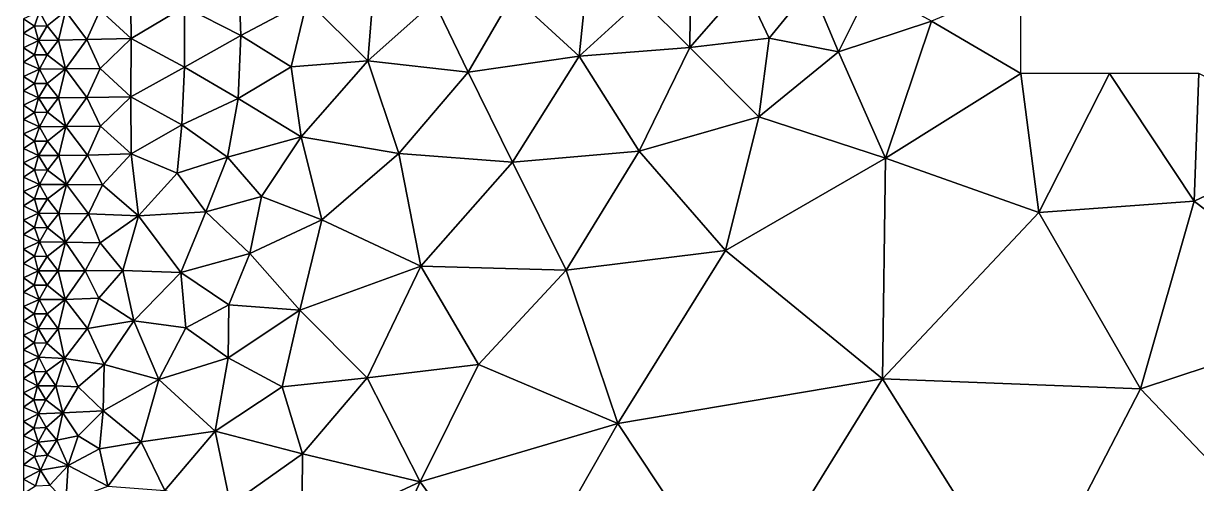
# Model space of a CAD drawing. Header units: metres. Extents: x 1 to 72, y -280 to 0.
# Drawn here: x 1 to 17.47, y -18.25 to -11.8 of the extents above; entities that cross this region are included whole.
import ezdxf

# ---------------------------------------------------------------- set-up
doc = ezdxf.new("R2010")
doc.units = ezdxf.units.M

msp = doc.modelspace()

# ---------------------------------------------------------------- linework, layer by layer
at = {"layer": 'layer', "color": 0}
for points in [[(7.86816, -11.4021), (8.80203, -12.2556), (8.93756, -10.9489)], [(8.80203, -12.2556), (9.6769, -11.457), (8.93756, -10.9489)], [(2.5019, -11.1869), (2.07628, -11.6124), (2.51162, -12.0094)], [(2.5019, -11.1869), (2.51162, -12.0094), (3.2601, -11.5656)], [(4.01795, -11.0722), (3.2601, -11.5656), (4.05176, -11.9682)], [(4.05176, -11.9682), (4.98213, -11.4772), (4.01795, -11.0722)], [(5.83648, -12.3191), (5.91466, -11.3374), (4.98213, -11.4772)], [(5.83648, -12.3191), (6.76668, -11.4953), (5.91466, -11.3374)], [(9.6769, -11.457), (10.3545, -12.1364), (10.3629, -11.2191)], [(10.3545, -12.1364), (11.1186, -11.2589), (10.3629, -11.2191)], [(10.3545, -12.1364), (11.4691, -12.0025), (11.1186, -11.2589)], [(11.4691, -12.0025), (12.0565, -11.2799), (11.1186, -11.2589)], [(11.4691, -12.0025), (12.4392, -12.1942), (12.0565, -11.2799)], [(12.4392, -12.1942), (12.8922, -11.2929), (12.0565, -11.2799)], [(12.4392, -12.1942), (13.7475, -11.7647), (12.8922, -11.2929)], [(15, -12.5), (15, -11.2354), (13.7475, -11.7647)], [(4.05176, -11.9682), (4.75952, -12.4052), (4.98213, -11.4772)], [(4.75952, -12.4052), (5.83648, -12.3191), (4.98213, -11.4772)], [(5.83648, -12.3191), (7.24157, -12.4812), (6.76668, -11.4953)], [(7.24157, -12.4812), (7.86816, -11.4021), (6.76668, -11.4953)], [(7.24157, -12.4812), (8.80203, -12.2556), (7.86816, -11.4021)], [(8.80203, -12.2556), (10.3545, -12.1364), (9.6769, -11.457)], [(1.22372, -11.6301), (1, -11.7339), (1.15362, -11.8333)], [(1.22372, -11.6301), (1.15362, -11.8333), (1.33421, -11.8311)], [(1.22372, -11.6301), (1.33421, -11.8311), (1.59089, -11.6237)], [(1.59089, -11.6237), (1.33421, -11.8311), (1.4921, -12.0315)], [(1.59089, -11.6237), (1.4921, -12.0315), (1.89031, -12.0241)], [(1.59089, -11.6237), (1.89031, -12.0241), (2.07628, -11.6124)], [(2.07628, -11.6124), (1.89031, -12.0241), (2.51162, -12.0094)], [(3.2601, -11.5656), (2.51162, -12.0094), (3.26275, -12.4101)], [(3.2601, -11.5656), (3.26275, -12.4101), (4.05176, -11.9682)], [(1, -11.7339), (1, -11.9355), (1.15362, -11.8333)], [(1.15362, -11.8333), (1, -11.9355), (1.20979, -12.0345)], [(1.15362, -11.8333), (1.20979, -12.0345), (1.33421, -11.8311)], [(1.33421, -11.8311), (1.20979, -12.0345), (1.4921, -12.0315)], [(13.1032, -13.6874), (13.7475, -11.7647), (12.4392, -12.1942)], [(15, -12.5), (13.7475, -11.7647), (13.1032, -13.6874)], [(1, -11.9355), (1, -12.1371), (1.20979, -12.0345)], [(1.89031, -12.0241), (2.07884, -12.4274), (2.51162, -12.0094)], [(2.51162, -12.0094), (2.07884, -12.4274), (2.50875, -12.8256)], [(2.51162, -12.0094), (2.50875, -12.8256), (3.26275, -12.4101)], [(4.01251, -12.8485), (4.05176, -11.9682), (3.26275, -12.4101)], [(4.01251, -12.8485), (4.75952, -12.4052), (4.05176, -11.9682)], [(11.3222, -13.107), (11.4691, -12.0025), (10.3545, -12.1364)], [(11.3222, -13.107), (12.4392, -12.1942), (11.4691, -12.0025)], [(1.20979, -12.0345), (1, -12.1371), (1.15378, -12.2369)], [(1, -12.1371), (1, -12.3387), (1.15378, -12.2369)], [(1.20979, -12.0345), (1.15378, -12.2369), (1.33459, -12.2354)], [(1.20979, -12.0345), (1.33459, -12.2354), (1.4921, -12.0315)], [(1.4921, -12.0315), (1.33459, -12.2354), (1.59235, -12.4343)], [(1.4921, -12.0315), (1.59235, -12.4343), (1.89031, -12.0241)], [(1.89031, -12.0241), (1.59235, -12.4343), (2.07884, -12.4274)], [(8.80203, -12.2556), (9.64405, -13.5888), (10.3545, -12.1364)], [(9.64405, -13.5888), (11.3222, -13.107), (10.3545, -12.1364)], [(1.15378, -12.2369), (1, -12.3387), (1.22422, -12.438)], [(1, -12.3387), (1, -12.5403), (1.22422, -12.438)], [(1.15378, -12.2369), (1.22422, -12.438), (1.33459, -12.2354)], [(1.33459, -12.2354), (1.22422, -12.438), (1.59235, -12.4343)], [(4.9004, -13.3871), (5.83648, -12.3191), (4.75952, -12.4052)], [(6.27166, -13.6229), (5.83648, -12.3191), (4.9004, -13.3871)], [(6.27166, -13.6229), (7.24157, -12.4812), (5.83648, -12.3191)], [(7.86403, -13.7432), (8.80203, -12.2556), (7.24157, -12.4812)], [(7.86403, -13.7432), (9.64405, -13.5888), (8.80203, -12.2556)], [(13.1032, -13.6874), (12.4392, -12.1942), (11.3222, -13.107)], [(1.22422, -12.438), (1, -12.5403), (1.15387, -12.6404)], [(1.22422, -12.438), (1.15387, -12.6404), (1.33478, -12.6392)], [(1.22422, -12.438), (1.33478, -12.6392), (1.59235, -12.4343)], [(1.59235, -12.4343), (1.33478, -12.6392), (1.49288, -12.8401)], [(1.59235, -12.4343), (1.49288, -12.8401), (1.89101, -12.8353)], [(1.59235, -12.4343), (1.89101, -12.8353), (2.07884, -12.4274)], [(2.07884, -12.4274), (1.89101, -12.8353), (2.50875, -12.8256)], [(3.26275, -12.4101), (2.50875, -12.8256), (3.22163, -13.2191)], [(3.22163, -13.2191), (4.01251, -12.8485), (3.26275, -12.4101)], [(4.9004, -13.3871), (4.75952, -12.4052), (4.01251, -12.8485)], [(6.27166, -13.6229), (7.86403, -13.7432), (7.24157, -12.4812)], [(15.254, -14.4477), (15, -12.5), (13.1032, -13.6874)], [(16.246, -12.5), (15, -12.5), (15.254, -14.4477)], [(17.4345, -14.2867), (16.246, -12.5), (15.254, -14.4477)], [(17.5, -12.5), (16.246, -12.5), (17.4345, -14.2867)], [(17.5, -12.5), (17.4345, -14.2867), (19.3291, -13.395)], [(1, -12.5403), (1, -12.7419), (1.15387, -12.6404)], [(1.15387, -12.6404), (1, -12.7419), (1.21014, -12.8418)], [(1.15387, -12.6404), (1.21014, -12.8418), (1.33478, -12.6392)], [(1.33478, -12.6392), (1.21014, -12.8418), (1.49288, -12.8401)], [(1, -12.7419), (1, -12.9435), (1.21014, -12.8418)], [(1.21014, -12.8418), (1, -12.9435), (1.15408, -13.0439)], [(1.21014, -12.8418), (1.15408, -13.0439), (1.33524, -13.0431)], [(1.21014, -12.8418), (1.33524, -13.0431), (1.49288, -12.8401)], [(1.49288, -12.8401), (1.33524, -13.0431), (1.59424, -13.2431)], [(1.49288, -12.8401), (1.59424, -13.2431), (1.89101, -12.8353)], [(1.89101, -12.8353), (1.59424, -13.2431), (2.08049, -13.2368)], [(1.89101, -12.8353), (2.08049, -13.2368), (2.50875, -12.8256)], [(2.50875, -12.8256), (2.08049, -13.2368), (2.51246, -13.6274)], [(2.50875, -12.8256), (2.51246, -13.6274), (3.22163, -13.2191)], [(1, -12.9435), (1, -13.1452), (1.15408, -13.0439)], [(3.8663, -13.6739), (4.01251, -12.8485), (3.22163, -13.2191)], [(3.8663, -13.6739), (4.9004, -13.3871), (4.01251, -12.8485)], [(1.15408, -13.0439), (1, -13.1452), (1.22489, -13.2452)], [(1, -13.1452), (1, -13.3468), (1.22489, -13.2452)], [(1.15408, -13.0439), (1.22489, -13.2452), (1.33524, -13.0431)], [(1.33524, -13.0431), (1.22489, -13.2452), (1.59424, -13.2431)], [(10.8546, -14.9789), (11.3222, -13.107), (9.64405, -13.5888)], [(10.8546, -14.9789), (13.1032, -13.6874), (11.3222, -13.107)], [(1.22489, -13.2452), (1, -13.3468), (1.15448, -13.4475)], [(1.22489, -13.2452), (1.15448, -13.4475), (1.33617, -13.447)], [(1.22489, -13.2452), (1.33617, -13.447), (1.59424, -13.2431)], [(1.59424, -13.2431), (1.33617, -13.447), (1.49632, -13.6493)], [(1.59424, -13.2431), (1.49632, -13.6493), (1.89829, -13.6459)], [(1.59424, -13.2431), (1.89829, -13.6459), (2.08049, -13.2368)], [(2.08049, -13.2368), (1.89829, -13.6459), (2.51246, -13.6274)], [(3.22163, -13.2191), (2.51246, -13.6274), (3.15577, -13.8959)], [(3.15577, -13.8959), (3.8663, -13.6739), (3.22163, -13.2191)], [(1, -13.3468), (1, -13.5484), (1.15448, -13.4475)], [(1.15448, -13.4475), (1, -13.5484), (1.21149, -13.6494)], [(1.15448, -13.4475), (1.21149, -13.6494), (1.33617, -13.447)], [(1.33617, -13.447), (1.21149, -13.6494), (1.49632, -13.6493)], [(4.3395, -14.2216), (4.9004, -13.3871), (3.8663, -13.6739)], [(4.3395, -14.2216), (5.19052, -14.5515), (4.9004, -13.3871)], [(5.19052, -14.5515), (6.27166, -13.6229), (4.9004, -13.3871)], [(19.3291, -13.395), (17.4345, -14.2867), (19.5992, -15.9593)], [(1, -13.5484), (1, -13.75), (1.21149, -13.6494)], [(1.21149, -13.6494), (1, -13.75), (1.15529, -13.8514)], [(1.21149, -13.6494), (1.15529, -13.8514), (1.33822, -13.852)], [(1.21149, -13.6494), (1.33822, -13.852), (1.49632, -13.6493)], [(1.49632, -13.6493), (1.33822, -13.852), (1.60202, -14.0559)], [(1.49632, -13.6493), (1.60202, -14.0559), (1.89829, -13.6459)], [(1.89829, -13.6459), (1.60202, -14.0559), (2.10762, -14.0597)], [(1.89829, -13.6459), (2.10762, -14.0597), (2.51246, -13.6274)], [(2.51246, -13.6274), (2.10762, -14.0597), (2.61542, -14.4939)], [(2.51246, -13.6274), (2.61542, -14.4939), (3.15577, -13.8959)], [(5.19052, -14.5515), (6.57713, -15.1989), (6.27166, -13.6229)], [(6.57713, -15.1989), (7.86403, -13.7432), (6.27166, -13.6229)], [(8.6166, -15.2583), (9.64405, -13.5888), (7.86403, -13.7432)], [(8.6166, -15.2583), (10.8546, -14.9789), (9.64405, -13.5888)], [(1, -13.75), (1, -13.9516), (1.15529, -13.8514)], [(3.56035, -14.4394), (3.8663, -13.6739), (3.15577, -13.8959)], [(3.56035, -14.4394), (4.3395, -14.2216), (3.8663, -13.6739)], [(6.57713, -15.1989), (8.6166, -15.2583), (7.86403, -13.7432)], [(13.0579, -16.781), (13.1032, -13.6874), (10.8546, -14.9789)], [(15.254, -14.4477), (13.1032, -13.6874), (13.0579, -16.781)], [(1.15529, -13.8514), (1, -13.9516), (1.22707, -14.0537)], [(1, -13.9516), (1, -14.1532), (1.22707, -14.0537)], [(1.15529, -13.8514), (1.22707, -14.0537), (1.33822, -13.852)], [(1.33822, -13.852), (1.22707, -14.0537), (1.60202, -14.0559)], [(2.61542, -14.4939), (3.56035, -14.4394), (3.15577, -13.8959)], [(1.22707, -14.0537), (1, -14.1532), (1.15541, -14.2552)], [(1, -14.1532), (1, -14.3548), (1.15541, -14.2552)], [(1.22707, -14.0537), (1.15541, -14.2552), (1.33873, -14.2566)], [(1.22707, -14.0537), (1.33873, -14.2566), (1.60202, -14.0559)], [(1.60202, -14.0559), (1.33873, -14.2566), (1.49844, -14.4607)], [(1.60202, -14.0559), (1.49844, -14.4607), (1.91447, -14.4683)], [(1.60202, -14.0559), (1.91447, -14.4683), (2.10762, -14.0597)], [(2.10762, -14.0597), (1.91447, -14.4683), (2.61542, -14.4939)], [(1.15541, -14.2552), (1, -14.3548), (1.21177, -14.4575)], [(1.15541, -14.2552), (1.21177, -14.4575), (1.33873, -14.2566)], [(1.33873, -14.2566), (1.21177, -14.4575), (1.49844, -14.4607)], [(4.17577, -15.0208), (4.3395, -14.2216), (3.56035, -14.4394)], [(4.17577, -15.0208), (5.19052, -14.5515), (4.3395, -14.2216)], [(17.4345, -14.2867), (15.254, -14.4477), (16.679, -16.9184)], [(17.4345, -14.2867), (16.679, -16.9184), (19.5992, -15.9593)], [(1, -14.3548), (1, -14.5565), (1.21177, -14.4575)], [(1.21177, -14.4575), (1, -14.5565), (1.15419, -14.6586)], [(1.21177, -14.4575), (1.15419, -14.6586), (1.33578, -14.6604)], [(1.21177, -14.4575), (1.33578, -14.6604), (1.49844, -14.4607)], [(1.49844, -14.4607), (1.33578, -14.6604), (1.59108, -14.8643)], [(1.49844, -14.4607), (1.59108, -14.8643), (1.91447, -14.4683)], [(1.91447, -14.4683), (1.59108, -14.8643), (2.07535, -14.8721)], [(1.91447, -14.4683), (2.07535, -14.8721), (2.61542, -14.4939)], [(3.20764, -15.2908), (3.56035, -14.4394), (2.61542, -14.4939)], [(3.20764, -15.2908), (4.17577, -15.0208), (3.56035, -14.4394)], [(13.0579, -16.781), (16.679, -16.9184), (15.254, -14.4477)], [(1, -14.5565), (1, -14.7581), (1.15419, -14.6586)], [(2.61542, -14.4939), (2.07535, -14.8721), (2.39464, -15.2612)], [(2.61542, -14.4939), (2.39464, -15.2612), (3.20764, -15.2908)], [(4.87831, -15.8158), (5.19052, -14.5515), (4.17577, -15.0208)], [(4.87831, -15.8158), (6.57713, -15.1989), (5.19052, -14.5515)], [(1.15419, -14.6586), (1, -14.7581), (1.22371, -14.8608)], [(1, -14.7581), (1, -14.9597), (1.22371, -14.8608)], [(1.15419, -14.6586), (1.22371, -14.8608), (1.33578, -14.6604)], [(1.33578, -14.6604), (1.22371, -14.8608), (1.59108, -14.8643)], [(1.22371, -14.8608), (1, -14.9597), (1.15271, -15.0616)], [(1, -14.9597), (1, -15.1613), (1.15271, -15.0616)], [(1.22371, -14.8608), (1.15271, -15.0616), (1.33223, -15.0629)], [(1.22371, -14.8608), (1.33223, -15.0629), (1.59108, -14.8643)], [(1.59108, -14.8643), (1.33223, -15.0629), (1.48523, -15.2647)], [(1.59108, -14.8643), (1.48523, -15.2647), (1.86483, -15.2638)], [(1.59108, -14.8643), (1.86483, -15.2638), (2.07535, -14.8721)], [(2.07535, -14.8721), (1.86483, -15.2638), (2.39464, -15.2612)], [(9.3446, -17.4053), (10.8546, -14.9789), (8.6166, -15.2583)], [(9.3446, -17.4053), (13.0579, -16.781), (10.8546, -14.9789)], [(1.15271, -15.0616), (1, -15.1613), (1.20761, -15.2633)], [(1.15271, -15.0616), (1.20761, -15.2633), (1.33223, -15.0629)], [(1.33223, -15.0629), (1.20761, -15.2633), (1.48523, -15.2647)], [(3.88149, -15.7422), (4.17577, -15.0208), (3.20764, -15.2908)], [(3.88149, -15.7422), (4.87831, -15.8158), (4.17577, -15.0208)], [(1, -15.1613), (1, -15.3629), (1.20761, -15.2633)], [(1.20761, -15.2633), (1, -15.3629), (1.15212, -15.4645)], [(1.20761, -15.2633), (1.15212, -15.4645), (1.3307, -15.4651)], [(1.20761, -15.2633), (1.3307, -15.4651), (1.48523, -15.2647)], [(1.48523, -15.2647), (1.3307, -15.4651), (1.58525, -15.6665)], [(1.48523, -15.2647), (1.58525, -15.6665), (1.86483, -15.2638)], [(1.86483, -15.2638), (1.58525, -15.6665), (2.05861, -15.6494)], [(1.86483, -15.2638), (2.05861, -15.6494), (2.39464, -15.2612)], [(2.39464, -15.2612), (2.05861, -15.6494), (2.55149, -15.9677)], [(2.55149, -15.9677), (3.20764, -15.2908), (2.39464, -15.2612)], [(3.27998, -16.0656), (3.20764, -15.2908), (2.55149, -15.9677)], [(3.27998, -16.0656), (3.88149, -15.7422), (3.20764, -15.2908)], [(5.82491, -16.7656), (6.57713, -15.1989), (4.87831, -15.8158)], [(5.82491, -16.7656), (7.38765, -16.5775), (6.57713, -15.1989)], [(7.38765, -16.5775), (8.6166, -15.2583), (6.57713, -15.1989)], [(7.38765, -16.5775), (9.3446, -17.4053), (8.6166, -15.2583)], [(1, -15.3629), (1, -15.5645), (1.15212, -15.4645)], [(1.15212, -15.4645), (1, -15.5645), (1.22177, -15.6665)], [(1.15212, -15.4645), (1.22177, -15.6665), (1.3307, -15.4651)], [(1.3307, -15.4651), (1.22177, -15.6665), (1.58525, -15.6665)], [(1, -15.5645), (1, -15.7661), (1.22177, -15.6665)], [(1.22177, -15.6665), (1, -15.7661), (1.15233, -15.8686)], [(1, -15.7661), (1, -15.9677), (1.15233, -15.8686)], [(1.22177, -15.6665), (1.15233, -15.8686), (1.33158, -15.8701)], [(1.22177, -15.6665), (1.33158, -15.8701), (1.58525, -15.6665)], [(1.58525, -15.6665), (1.33158, -15.8701), (1.48873, -16.0764)], [(1.58525, -15.6665), (1.48873, -16.0764), (1.89942, -16.0738)], [(1.58525, -15.6665), (1.89942, -16.0738), (2.05861, -15.6494)], [(2.05861, -15.6494), (1.89942, -16.0738), (2.55149, -15.9677)], [(3.87294, -16.4834), (3.88149, -15.7422), (3.27998, -16.0656)], [(3.87294, -16.4834), (4.87831, -15.8158), (3.88149, -15.7422)], [(1.15233, -15.8686), (1, -15.9677), (1.20766, -16.0721)], [(1, -15.9677), (1, -16.1694), (1.20766, -16.0721)], [(1.15233, -15.8686), (1.20766, -16.0721), (1.33158, -15.8701)], [(1.33158, -15.8701), (1.20766, -16.0721), (1.48873, -16.0764)], [(1.89942, -16.0738), (2.13446, -16.5808), (2.55149, -15.9677)], [(2.13446, -16.5808), (2.89857, -16.7905), (2.55149, -15.9677)], [(2.89857, -16.7905), (3.27998, -16.0656), (2.55149, -15.9677)], [(4.63209, -16.8929), (4.87831, -15.8158), (3.87294, -16.4834)], [(4.63209, -16.8929), (5.82491, -16.7656), (4.87831, -15.8158)], [(16.679, -16.9184), (19.6171, -20), (19.5992, -15.9593)], [(1.20766, -16.0721), (1, -16.1694), (1.15119, -16.2739)], [(1.20766, -16.0721), (1.15119, -16.2739), (1.32924, -16.2789)], [(1.20766, -16.0721), (1.32924, -16.2789), (1.48873, -16.0764)], [(1.48873, -16.0764), (1.32924, -16.2789), (1.57733, -16.493)], [(1.48873, -16.0764), (1.57733, -16.493), (1.89942, -16.0738)], [(1.89942, -16.0738), (1.57733, -16.493), (2.13446, -16.5808)], [(2.89857, -16.7905), (3.87294, -16.4834), (3.27998, -16.0656)], [(1, -16.1694), (1, -16.371), (1.15119, -16.2739)], [(1.15119, -16.2739), (1, -16.371), (1.21806, -16.4782)], [(1.15119, -16.2739), (1.21806, -16.4782), (1.32924, -16.2789)], [(1.32924, -16.2789), (1.21806, -16.4782), (1.57733, -16.493)], [(1, -16.371), (1, -16.5726), (1.21806, -16.4782)], [(1.21806, -16.4782), (1, -16.5726), (1.14753, -16.6767)], [(1, -16.5726), (1, -16.7742), (1.14753, -16.6767)], [(1.21806, -16.4782), (1.14753, -16.6767), (1.32037, -16.6812)], [(1.21806, -16.4782), (1.32037, -16.6812), (1.57733, -16.493)], [(1.57733, -16.493), (1.32037, -16.6812), (1.45617, -16.8796)], [(1.57733, -16.493), (1.45617, -16.8796), (1.7684, -16.8903)], [(1.57733, -16.493), (1.7684, -16.8903), (2.13446, -16.5808)], [(2.13446, -16.5808), (1.7684, -16.8903), (2.11878, -17.2263)], [(2.11878, -17.2263), (2.89857, -16.7905), (2.13446, -16.5808)], [(2.89857, -16.7905), (3.69127, -17.5134), (3.87294, -16.4834)], [(3.69127, -17.5134), (4.63209, -16.8929), (3.87294, -16.4834)], [(6.57076, -18.2258), (7.38765, -16.5775), (5.82491, -16.7656)], [(6.57076, -18.2258), (9.3446, -17.4053), (7.38765, -16.5775)], [(1.14753, -16.6767), (1, -16.7742), (1.19776, -16.8764)], [(1, -16.7742), (1, -16.9758), (1.19776, -16.8764)], [(1.14753, -16.6767), (1.19776, -16.8764), (1.32037, -16.6812)], [(1.32037, -16.6812), (1.19776, -16.8764), (1.45617, -16.8796)], [(2.65384, -17.661), (2.89857, -16.7905), (2.11878, -17.2263)], [(2.65384, -17.661), (3.69127, -17.5134), (2.89857, -16.7905)], [(4.91821, -17.8292), (5.82491, -16.7656), (4.63209, -16.8929)], [(4.91821, -17.8292), (6.57076, -18.2258), (5.82491, -16.7656)], [(9.3446, -17.4053), (11.0637, -20), (13.0579, -16.781)], [(11.0637, -20), (15.0866, -20), (13.0579, -16.781)], [(13.0579, -16.781), (15.0866, -20), (16.679, -16.9184)], [(1.19776, -16.8764), (1, -16.9758), (1.14503, -17.0748)], [(1.19776, -16.8764), (1.14503, -17.0748), (1.31389, -17.0724)], [(1.19776, -16.8764), (1.31389, -17.0724), (1.45617, -16.8796)], [(1.45617, -16.8796), (1.31389, -17.0724), (1.55344, -17.2543)], [(1.45617, -16.8796), (1.55344, -17.2543), (1.7684, -16.8903)], [(1.7684, -16.8903), (1.55344, -17.2543), (2.11878, -17.2263)], [(3.69127, -17.5134), (4.91821, -17.8292), (4.63209, -16.8929)], [(15.0866, -20), (19.6171, -20), (16.679, -16.9184)], [(1, -16.9758), (1, -17.1774), (1.14503, -17.0748)], [(1.14503, -17.0748), (1, -17.1774), (1.21124, -17.2706)], [(1.14503, -17.0748), (1.21124, -17.2706), (1.31389, -17.0724)], [(1.31389, -17.0724), (1.21124, -17.2706), (1.55344, -17.2543)], [(1, -17.1774), (1, -17.379), (1.21124, -17.2706)], [(1.21124, -17.2706), (1, -17.379), (1.14707, -17.4723)], [(1.21124, -17.2706), (1.14707, -17.4723), (1.31777, -17.4623)], [(1.21124, -17.2706), (1.31777, -17.4623), (1.55344, -17.2543)], [(1.55344, -17.2543), (1.31777, -17.4623), (1.46862, -17.6385)], [(1.55344, -17.2543), (1.46862, -17.6385), (1.76665, -17.58)], [(1.55344, -17.2543), (1.76665, -17.58), (2.11878, -17.2263)], [(1.76665, -17.58), (2.06777, -17.759), (2.11878, -17.2263)], [(2.06777, -17.759), (2.65384, -17.661), (2.11878, -17.2263)], [(1, -17.379), (1, -17.5806), (1.14707, -17.4723)], [(6.57076, -18.2258), (7.86611, -20), (9.3446, -17.4053)], [(7.86611, -20), (11.0637, -20), (9.3446, -17.4053)], [(1.14707, -17.4723), (1, -17.5806), (1.20428, -17.6653)], [(1, -17.5806), (1, -17.7823), (1.20428, -17.6653)], [(1.14707, -17.4723), (1.20428, -17.6653), (1.31777, -17.4623)], [(1.31777, -17.4623), (1.20428, -17.6653), (1.46862, -17.6385)], [(1.46862, -17.6385), (1.62829, -17.9962), (1.76665, -17.58)], [(1.76665, -17.58), (1.62829, -17.9962), (2.06777, -17.759)], [(2.98477, -18.3459), (3.69127, -17.5134), (2.65384, -17.661)], [(2.98477, -18.3459), (3.908, -18.5447), (3.69127, -17.5134)], [(3.908, -18.5447), (4.91821, -17.8292), (3.69127, -17.5134)], [(1.20428, -17.6653), (1, -17.7823), (1.1564, -17.8695)], [(1, -17.7823), (1, -17.9839), (1.1564, -17.8695)], [(1.20428, -17.6653), (1.1564, -17.8695), (1.33899, -17.849)], [(1.20428, -17.6653), (1.33899, -17.849), (1.46862, -17.6385)], [(1.46862, -17.6385), (1.33899, -17.849), (1.62829, -17.9962)], [(1.62829, -17.9962), (2.18265, -18.286), (2.06777, -17.759)], [(2.18265, -18.286), (2.65384, -17.661), (2.06777, -17.759)], [(2.18265, -18.286), (2.98477, -18.3459), (2.65384, -17.661)], [(1.1564, -17.8695), (1, -17.9839), (1.23766, -18.0622)], [(1.1564, -17.8695), (1.23766, -18.0622), (1.33899, -17.849)], [(1.33899, -17.849), (1.23766, -18.0622), (1.62829, -17.9962)], [(3.908, -18.5447), (4.90636, -18.9928), (4.91821, -17.8292)], [(4.90636, -18.9928), (6.57076, -18.2258), (4.91821, -17.8292)], [(1, -17.9839), (1, -18.1855), (1.23766, -18.0622)], [(1.23766, -18.0622), (1, -18.1855), (1.16827, -18.2796)], [(1.23766, -18.0622), (1.16827, -18.2796), (1.37184, -18.2685)], [(1.23766, -18.0622), (1.37184, -18.2685), (1.62829, -17.9962)], [(1.62829, -17.9962), (1.37184, -18.2685), (1.59605, -18.5036)], [(1.62829, -17.9962), (1.59605, -18.5036), (2.18265, -18.286)], [(1, -18.1855), (1, -18.3871), (1.16827, -18.2796)], [(4.90636, -18.9928), (5.75585, -20), (6.57076, -18.2258)], [(5.75585, -20), (7.86611, -20), (6.57076, -18.2258)]]:
    msp.add_3dface(points, dxfattribs=at)

doc.saveas('drawing.dxf')
